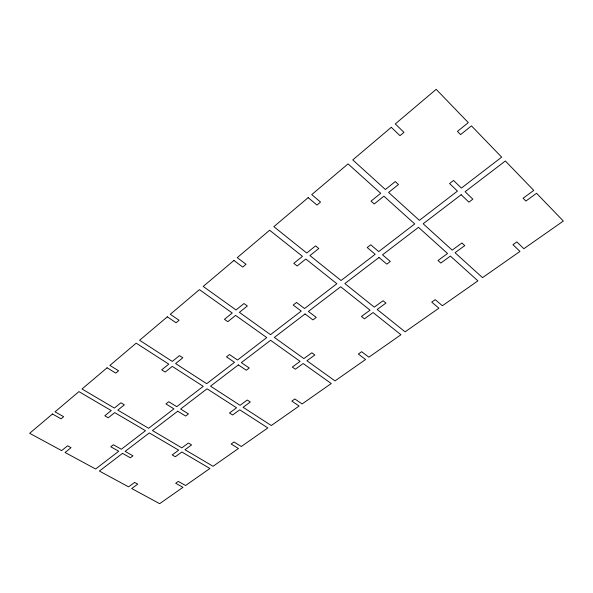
<?xml version="1.0" encoding="UTF-8"?>
<svg xmlns="http://www.w3.org/2000/svg" width="593" height="593" viewBox="0 0 593 593"><rect width="100%" height="100%" fill="white"/><g stroke="black" fill="none" stroke-linecap="round" stroke-linejoin="round"><path stroke-width="0.89" d="M52.473 413.996L29.65 433.305L61.628 450.613L67.602 445.795L71.034 447.671L65.06 452.474L95.606 469.004L118.741 451.243L110.772 446.766L113.359 444.75L121.335 449.249L145.5 430.688L114.694 412.609L108.26 417.783L104.798 415.775L111.239 410.578L78.921 391.617L55.03 411.831L63.644 416.694L61.079 418.836L52.473 413.996M107.081 367.793L82.019 388.993L114.353 408.066L120.89 402.788L124.36 404.849L117.814 410.111L148.628 428.287L173.927 408.859L165.907 403.929L168.746 401.728L176.766 406.679L203.251 386.339L172.259 366.385L165.18 372.063L161.704 369.847L168.775 364.139L136.19 343.162L109.89 365.407L118.6 370.781L115.783 373.138L107.081 367.793M167.308 316.832L139.6 340.271L172.267 361.419L179.464 355.615L182.814 357.809L175.617 363.591L206.683 383.701L234.524 362.323L226.474 356.875L229.476 354.54L237.526 360.018L266.739 337.58L235.606 315.409L227.801 321.68L224.436 319.316L232.248 313.015L199.433 289.643L170.295 314.297L179.064 320.264L176.077 322.762L167.308 316.832M233.931 260.453L203.214 286.449L236.029 309.961L243.982 303.542L247.348 305.981L239.394 312.37L270.519 334.674L301.237 311.088L293.194 305.039L296.515 302.46L304.557 308.538L336.861 283.728L305.818 259.022L297.152 265.983L293.794 263.344L302.46 256.346L269.652 230.232L237.252 257.644L246.051 264.3L242.73 267.072L233.931 260.453M308.19 197.625L273.855 226.667L306.729 253.011L315.565 245.88L318.789 248.497L309.954 255.59L341.049 280.511L375.184 254.293L367.2 247.54L370.736 244.79L378.719 251.58L414.722 223.932L383.916 196.187L374.242 203.955L371.04 201.116L380.713 193.303L348.054 163.89L311.748 194.608L320.524 202.08L316.966 205.052L308.19 197.625M391.284 127.31L352.768 159.902L385.406 189.523L395.279 181.554L398.474 184.497L388.6 192.421L419.384 220.351L457.448 191.116L449.59 183.533L453.541 180.465L461.398 188.085L501.663 157.16L471.45 125.872L460.591 134.604L457.44 131.394L468.314 122.618L436.166 89.328L395.286 123.922L403.974 132.358L399.986 135.693L391.284 127.31M122.529 453.378L99.387 471.05L128.577 486.853L134.618 482.428L137.754 484.14L131.713 488.55L159.65 503.672L182.97 487.342L175.691 483.251L178.3 481.405L185.579 485.511L209.907 468.485L181.836 452.014L175.343 456.743L172.192 454.92L178.686 450.169L149.31 432.927L125.13 451.392L132.973 455.817L130.371 457.781L122.529 453.378M177.744 411.201L152.438 430.533L181.829 447.871L188.418 443.038L191.569 444.92L184.979 449.724L213.05 466.283L238.453 448.501L231.151 444.016L234.005 442L241.299 446.507L267.843 427.924L239.728 409.822L232.626 414.996L229.469 412.987L236.57 407.791L207.076 388.8L180.583 409.037L188.478 413.907L185.631 416.049L177.744 411.201M238.356 364.91L210.515 386.176L240.069 405.315L247.281 400.03L250.32 402.017L243.1 407.28L271.283 425.522L299.117 406.035L291.823 401.098L294.825 398.978L302.111 403.937L331.257 383.53L303.149 363.516L295.344 369.202L292.312 367.067L300.117 361.352L270.571 340.308L241.358 362.619L249.268 368.001L246.265 370.262L238.356 364.91M305.061 313.964L274.351 337.417L303.89 358.587L311.829 352.776L314.861 354.977L306.922 360.759L335.023 380.891L365.592 359.499L358.342 354.043L361.641 351.708L368.883 357.194L400.95 334.741L373.071 312.548L364.458 318.826L361.441 316.462L370.062 310.154L340.678 286.76L308.375 311.429L316.269 317.403L312.956 319.901L305.061 313.964M378.986 257.503L344.867 283.565L374.294 307.144L383.063 300.725L385.947 303.067L377.185 309.457L405.101 331.835L438.894 308.182L431.734 302.126L435.232 299.65L442.385 305.736L477.914 280.86L450.406 256.08L440.851 263.047L437.997 260.512L447.559 253.515L418.488 227.334L382.515 254.805L390.342 261.469L386.814 264.13L378.986 257.503M461.184 194.719L423.15 223.769L452.192 250.127L461.932 242.997L464.771 245.613L455.039 252.707L482.517 277.643L519.972 251.417L512.967 244.657L516.851 241.907L523.849 248.704L563.35 221.048L536.546 193.288L525.887 201.064L523.093 198.225L533.767 190.412L505.355 160.985L465.127 191.709L472.829 199.181L468.893 202.154L461.184 194.719"/></g></svg>
